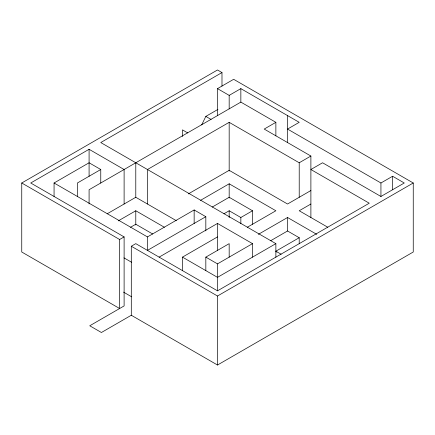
<?xml version="1.0" encoding="UTF-8"?>
<svg xmlns="http://www.w3.org/2000/svg" width="435" height="435" viewBox="0 0 435 435"><rect width="100%" height="100%" fill="white"/><g stroke="black" fill="none" stroke-linecap="round" stroke-linejoin="round"><path stroke-width="0.65" d="M201.688 124.905L205.826 116.401L217.946 109.408M21.75 182.994L119.625 239.5L119.625 308.518L21.75 252.006L21.75 182.994L217.5 69.975L221.986 72.563L221.986 86.097M124.111 204.02L124.111 169.514L89.088 149.292L30.716 182.994L124.111 236.912L124.111 305.93L89.74 325.772L101.415 332.509L131.299 315.255L217.5 365.025L413.25 252.006L413.25 182.994L233.66 79.306L217.5 88.631L217.5 115.699M221.986 72.563L100.762 142.549L275.872 243.649L275.872 257.183M54.065 196.522L54.065 182.994L89.088 162.772L100.762 169.514L100.762 183.043M100.762 169.514L77.414 182.994L77.414 196.522M217.5 88.631L229.174 95.374L240.849 88.631L299.215 122.333L287.546 129.07L380.935 182.994L392.609 176.251L404.284 182.994L380.935 196.473L322.563 162.772L310.889 169.514L369.261 203.21L217.5 290.83L135.785 243.649L131.299 246.237L131.299 315.255M310.889 217.554L310.889 156.034L299.215 162.772L229.174 122.333L147.454 169.514L147.454 204.02M107.184 213.792L135.785 197.278L176.3 220.67M275.872 135.867L275.872 122.333L264.197 129.07L310.889 156.034M118.271 220.871L135.785 210.757L164.381 227.271M130.527 227.271L135.785 224.242L152.712 234.014M188.317 193.912L229.174 170.319L287.546 204.02L310.889 190.541M119.625 239.5L124.111 236.912M200.573 200.312L229.174 183.798L275.872 210.757L247.27 227.271M54.065 182.994L147.454 236.912L194.151 209.953L205.826 216.69L205.826 230.898M212.247 207.055L229.174 197.278L252.523 210.757L252.523 224.291M147.454 250.391L205.826 216.69M223.922 213.792L229.174 210.757L240.849 217.5L252.523 210.757M159.128 257.128L217.5 223.432L252.523 243.649L252.523 257.183M182.477 270.662L182.477 257.128L217.5 236.912M205.826 270.662L205.826 257.128L229.174 243.649L229.174 257.183M258.357 234.351L287.546 217.5L316.729 234.351M310.889 204.02L299.215 210.757L327.816 227.271M205.826 257.128L217.5 263.871L252.523 243.649M270.619 240.751L287.546 230.98L299.215 237.722L299.215 243.812M275.872 243.649L217.5 277.351L182.477 257.128M276.861 252.093L275.872 251.202L299.215 237.722M131.299 246.237L217.5 296.007L413.25 182.994M275.872 122.333L240.849 102.111L89.088 189.731L89.088 203.939M205.826 116.401L211.078 119.435M187.73 132.914L182.477 129.88L182.477 136.519M275.872 251.202L281.124 254.23M123.964 257.857L131.598 262.261M123.524 292.113L131.696 296.828M392.609 176.251L392.609 189.785M380.935 182.994L380.935 196.522M299.215 162.772L299.215 197.278M287.546 115.59L287.546 142.658M287.546 217.5L287.546 231.034M240.849 88.631L240.849 102.165M240.849 217.5L240.849 223.59M229.174 95.374L229.174 108.908M229.174 122.333L229.174 171.053M229.174 183.798L229.174 198.012M229.174 210.757L229.174 217.527M217.5 223.432L217.5 250.495M217.5 263.871L217.5 290.885M217.5 296.007L217.5 365.025M194.151 209.953L194.151 223.481M147.454 236.912L147.454 250.446M135.785 162.772L135.785 197.278M135.785 210.757L135.785 224.971M89.088 149.292L89.088 176.305"/></g></svg>
